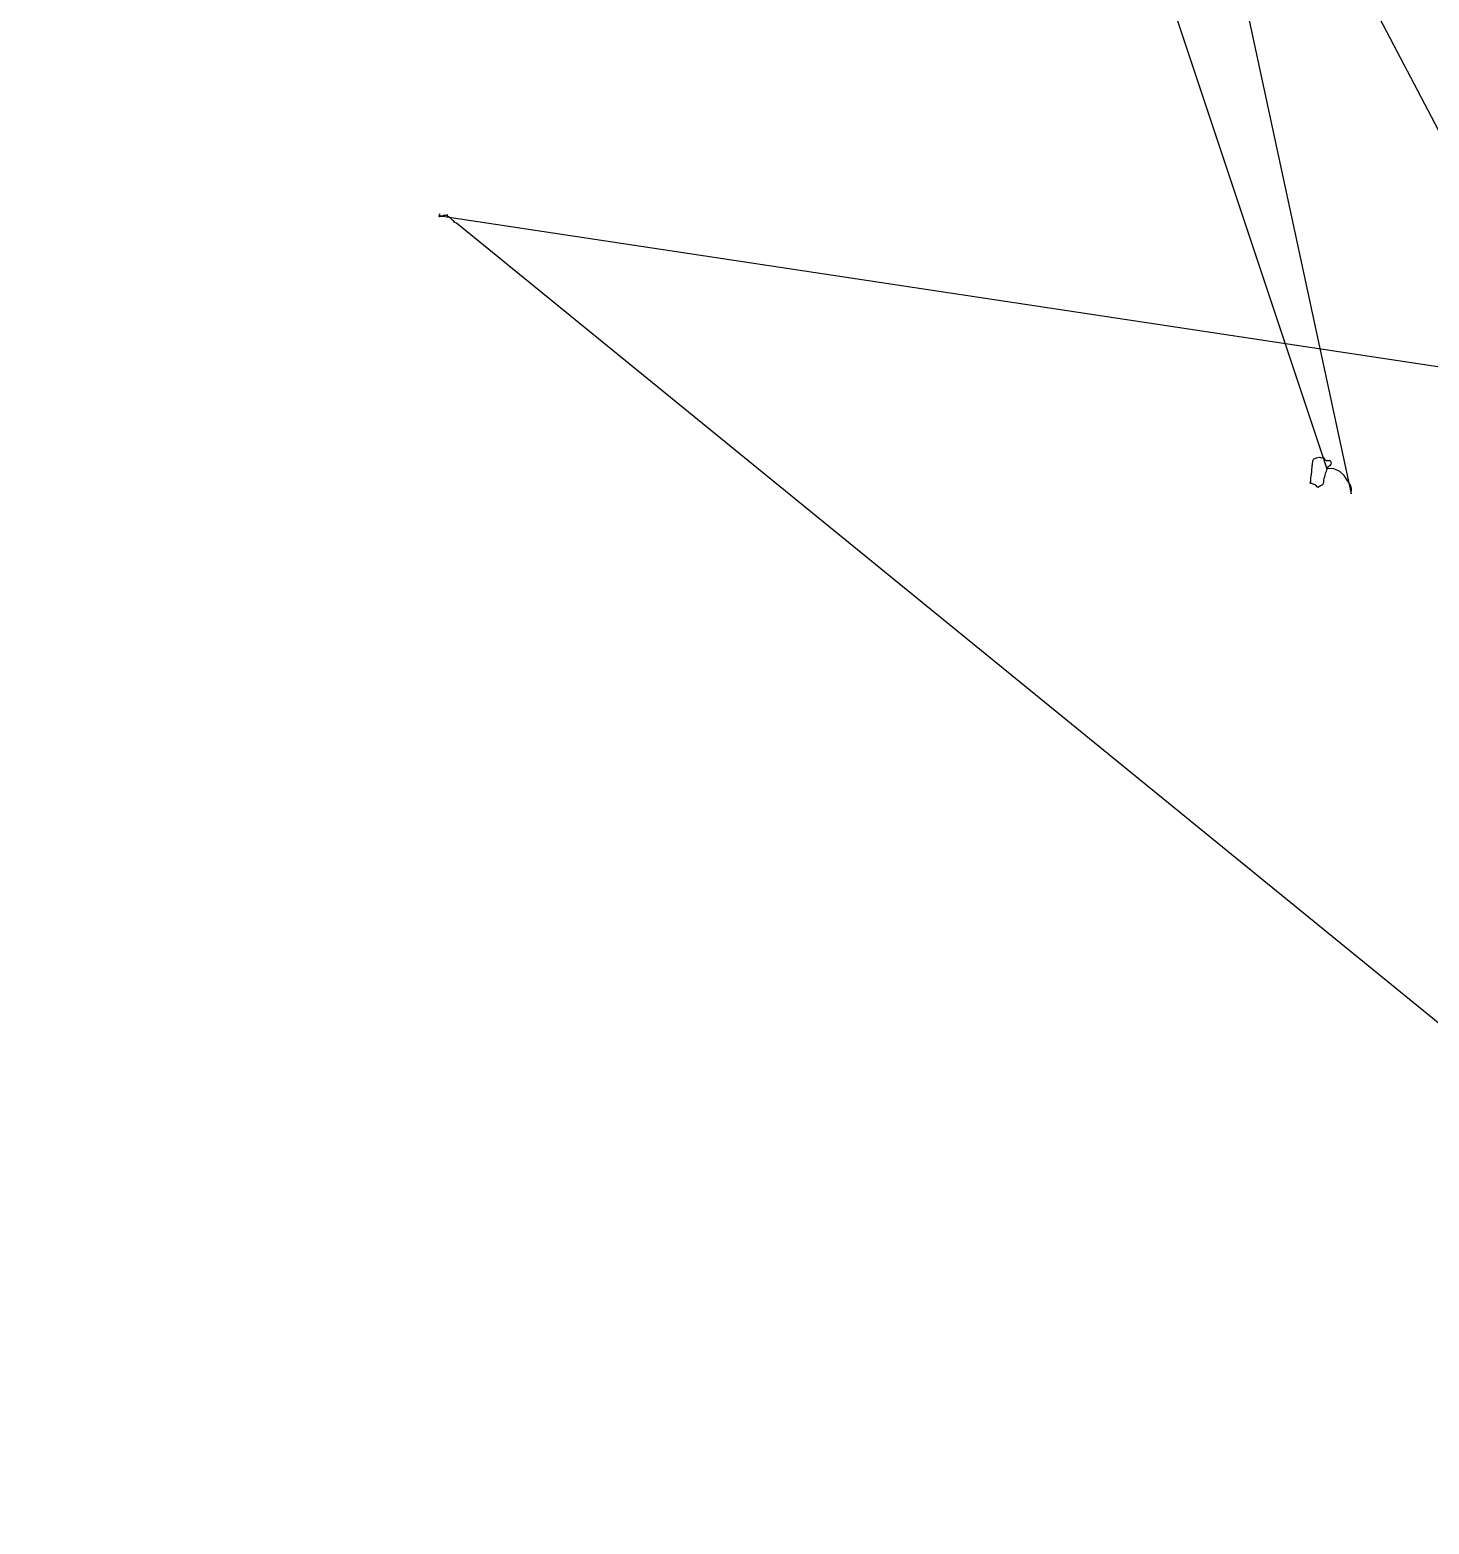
# Model space of a CAD drawing. Extents: x 106.571 to 106.803, y 16.491 to 16.899.
# Drawn here: x 106.5721 to 106.6384, y 16.5595 to 16.6303 of the extents above; entities that cross this region are included whole.
import ezdxf

# ---------------------------------------------------------------- set-up
doc = ezdxf.new("R2010")
doc.units = 0
doc.header["$MEASUREMENT"] = 0
doc.layers.add('Tracklog', color=7, linetype='Continuous')

msp = doc.modelspace()

# ---------------------------------------------------------------- linework, layer by layer
at = {"layer": 'Tracklog', "color": 18}
for points in [[(106.57212, 16.898935, 342.369995), (106.634704, 16.608341, 270.75), (106.63472, 16.608589, 278.440002), (106.634667, 16.608746, 279.399994), (106.634505, 16.608984, 279.399994), (106.634367, 16.609213, 278.440002), (106.634162, 16.609403, 277), (106.633884, 16.609524, 275.559998), (106.633587, 16.609535, 275.070007), (106.633578, 16.60953, 275.070007), (106.633588, 16.609525, 275.559998), (106.633562, 16.609543, 275.070007), (106.633551, 16.609552, 276.519989), (106.633555, 16.609556, 279.399994), (106.633548, 16.609546, 281.320007), (106.633545, 16.609558, 278.440002), (106.63356, 16.609541, 278.920013), (106.633556, 16.60954, 280.359985), (106.633571, 16.609539, 282.279999), (106.633595, 16.609549, 282.279999), (106.633603, 16.60955, 281.799988), (106.633604, 16.609555, 283.25), (106.63362, 16.609633, 278.920013), (106.6337, 16.609678, 277.480011), (106.63375, 16.609752, 276.519989), (106.633767, 16.609812, 274.589996), (106.633739, 16.609872, 271.230011), (106.633687, 16.609912, 269.309998), (106.633642, 16.609908, 267.380005), (106.633627, 16.609908, 267.380005), (106.633539, 16.609907, 266.899994), (106.633507, 16.609912, 266.899994), (106.633457, 16.609958, 266.899994), (106.633441, 16.610009, 265.459991), (106.6334, 16.610047, 264.5), (106.633303, 16.610038, 263.540009), (106.633236, 16.610061, 264.5), (106.633207, 16.610063, 264.019989), (106.6331, 16.610053, 263.059998), (106.633048, 16.610027, 262.579987), (106.63292, 16.609979, 265.459991), (106.632874, 16.609882, 268.829987), (106.632851, 16.609749, 273.149994), (106.632852, 16.6097, 274.109985), (106.632844, 16.609681, 274.589996), (106.632844, 16.609618, 275.559998), (106.632822, 16.609482, 278.920013), (106.632818, 16.609376, 281.799988), (106.632805, 16.609279, 285.170013), (106.632801, 16.609203, 288.529999), (106.63278, 16.609143, 291.420013), (106.632778, 16.609108, 294.779999), (106.632774, 16.609052, 299.589996), (106.632776, 16.608999, 302.950012), (106.63277, 16.608931, 307.76001), (106.632741, 16.60888, 310.160004), (106.632763, 16.608853, 314.970001), (106.63283, 16.608838, 318.329987), (106.632852, 16.608822, 316.410004), (106.632885, 16.608809, 314.48999), (106.63294, 16.608798, 313.049988), (106.632979, 16.608784, 311.600006), (106.633022, 16.608737, 310.160004), (106.633059, 16.608688, 310.160004), (106.633127, 16.608663, 310.160004), (106.633205, 16.6087, 311.119995), (106.633282, 16.608758, 311.600006), (106.633322, 16.608764, 311.600006), (106.633363, 16.60878, 312.570007), (106.633373, 16.608802, 314.01001), (106.633377, 16.608819, 313.529999), (106.633401, 16.608877, 312.570007), (106.633411, 16.608953, 310.160004), (106.633408, 16.609006, 307.76001), (106.633418, 16.609068, 304.390015), (106.633438, 16.609116, 302.470001), (106.633449, 16.609164, 301.029999), (106.633471, 16.609223, 299.109985), (106.633484, 16.609282, 297.179993), (106.633506, 16.609344, 294.779999), (106.633536, 16.609413, 289.48999), (106.633547, 16.609473, 285.170013), (106.633566, 16.609521, 281.320007), (106.633553, 16.609549, 279.880005), (106.594142, 16.727814, 696.130005)], [(106.581062, 16.735559, 650.469971), (106.653019, 16.598568, 242.389999)], [(106.750396, 16.492356, 425.040009), (106.592319, 16.62116, 207.779999), (106.592218, 16.621197, 208.740005), (106.592231, 16.621214, 210.190002), (106.592201, 16.621259, 212.110001), (106.592148, 16.621299, 212.589996), (106.592086, 16.621356, 213.550003), (106.592003, 16.621441, 214.990005), (106.591983, 16.621467, 214.990005), (106.591911, 16.621487, 214.990005), (106.591907, 16.621544, 215.949997), (106.591923, 16.621558, 216.910004), (106.591869, 16.621534, 216.429993), (106.591858, 16.621551, 214.509995), (106.591799, 16.621531, 213.070007), (106.591699, 16.621525, 213.550003), (106.591674, 16.621514, 212.110001), (106.591594, 16.621504, 210.190002), (106.591551, 16.621496, 207.300003), (106.59151, 16.621485, 205.860001), (106.591509, 16.621491, 205.860001), (106.591509, 16.621489, 206.339996), (106.591504, 16.621488, 207.300003), (106.591509, 16.621536, 207.300003), (106.591532, 16.621584, 207.300003), (106.591541, 16.621601, 208.259995), (106.591525, 16.621571, 210.190002), (106.591504, 16.621573, 207.779999), (106.59152, 16.621542, 207.300003), (106.591492, 16.621493, 206.820007), (106.591522, 16.621472, 208.259995), (106.59155, 16.621498, 209.220001), (106.591592, 16.621499, 209.699997), (106.591608, 16.621489, 209.699997), (106.591642, 16.621496, 210.190002), (106.591655, 16.621489, 209.699997), (106.648015, 16.612978, 237.100006)]]:
    msp.add_polyline3d(points, dxfattribs=at)

doc.saveas('drawing.dxf')
